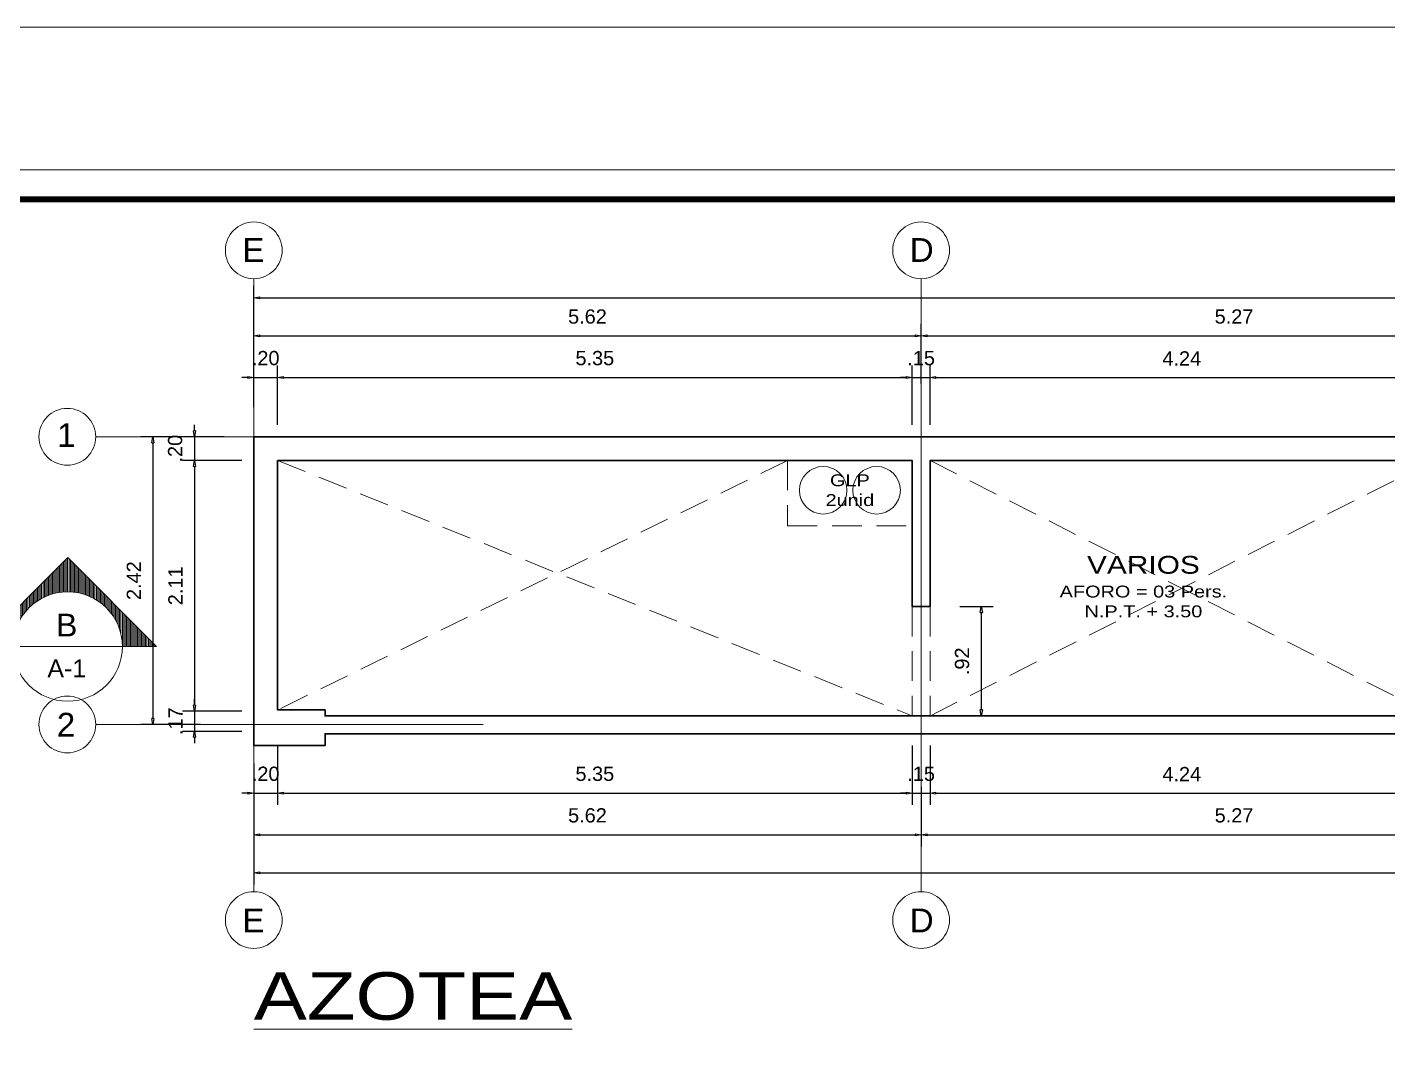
# Model space of a CAD drawing. Header units: millimetres. Extents: x 1675 to 1732.9, y 581.7 to 641.7.
# Drawn here: x 1701.8 to 1713.26, y 633.13 to 641.68 of the extents above; entities that cross this region are included whole.
import ezdxf
from ezdxf.enums import TextEntityAlignment as Align

# ---------------------------------------------------------------- set-up
doc = ezdxf.new("R2010")
doc.units = ezdxf.units.MM
for name, pattern in [('DASHDOT', [25.4, 12.7, -6.35, 0, -6.35]), ('HIDDEN', [0.375, 0.25, -0.125]), ('X_TO$0$CENTER', [2, 1.25, -0.25, 0.25, -0.25])]:
    doc.linetypes.add(name, pattern=pattern)
doc.layers.get('0').update_dxf_attribs({"lineweight": 5})
doc.layers.get('Defpoints').update_dxf_attribs({"color": 8, "lineweight": 5})
for name, color, linetype, lineweight in [('0-MEMB5', 5, 'Continuous', 18), ('COTAS', 8, 'Continuous', 5), ('EJES', 92, 'DASHDOT', 5), ('MOBILIARIO', 8, 'Continuous', 5), ('Muros', 7, 'Continuous', 30), ('PROYECCION', 8, 'HIDDEN', 5), ('texto', 7, 'Continuous', 5), ('TEXTO AMBIENTES', 7, 'Continuous', 5), ('X_TO$0$A-LCORTE', 7, 'Continuous', 9)]:
    doc.layers.add(name, color=color, linetype=linetype, lineweight=lineweight)
doc.styles.add('AMBIENTE_50', font='arial.ttf', dxfattribs={"width": 1.2, "height": 0.12})
doc.styles.add('ARIAL', font='arial.ttf')
doc.styles.add('ROMANS', font='arial.ttf')
doc.styles.get("Standard").update_dxf_attribs({"font": 'arial.ttf'})
doc.styles.add('Texto peqño', font='sanss___.ttf', dxfattribs={"height": 0.12})
doc.styles.add('TEXTO_DETALLES', font='arial.ttf', dxfattribs={"height": 0.15})
doc.styles.add('X_TO$0$ROMANS', font='arial.ttf')
doc.dimstyles.new('100', dxfattribs={"dimtxt": 0.12, "dimasz": 0.05, "dimexe": 0.1, "dimexo": 0.25, "dimgap": 0.1, "dimtad": 1, "dimzin": 4, "dimdsep": 46, "dimtxsty": 'Texto peqño', "dimblk": 'CLOSEDBLANK', "dimcen": -0.05, "dimdle": 0.1, "dimclrd": 256, "dimclre": 256, "dimclrt": 256, "dimadec": 0, "dimazin": 0, "dimtfac": 1, "dimtix": 1, "dimtmove": 0, "dimatfit": 3, "dimldrblk": 'ARCHTICK', "dimfxl": 0, "dimarcsym": 0})

# ---------------------------------------------------------------- blocks, each defined once
blk = doc.blocks.new('_ClosedBlank')
at = {"color": 0, "linetype": 'ByBlock', "lineweight": -2}
for p, q in [((-1, 0.17), (0, 0)), ((-1, 0.17), (-1, -0.17)), ((0, 0), (-1, -0.17))]:
    blk.add_line(p, q, dxfattribs=at)
blk = doc.blocks.new('*D170')
at = {"layer": 'COTAS', "lineweight": -2}
for p, q in [((1703.712, 638.478), (1703.712, 638.828)), ((1703.912, 638.328), (1703.912, 638.828))]:
    blk.add_line(p, q, dxfattribs=at)
at = {"layer": 'COTAS', "linetype": 'ByBlock', "lineweight": -2}
for p, q in [((1703.662, 638.728), (1703.612, 638.728)), ((1703.712, 638.728), (1703.912, 638.728)), ((1703.962, 638.728), (1704.012, 638.728))]:
    blk.add_line(p, q, dxfattribs=at)
at = {"layer": 'Defpoints', "color": 0}
for p in [(1703.912, 638.728), (1703.712, 638.228), (1703.912, 638.028)]:
    blk.add_point(p, dxfattribs=at)
at = {"layer": 'COTAS', "lineweight": -2, "xscale": 0.05, "yscale": 0.05, "zscale": 0.05}
blk.add_blockref('_ClosedBlank', (1703.712, 638.728), dxfattribs=at)
at = {"layer": 'COTAS', "lineweight": -2, "xscale": 0.05, "yscale": 0.05, "zscale": 0.05, "rotation": 180}
blk.add_blockref('_ClosedBlank', (1703.912, 638.728), dxfattribs=at)
at = {"layer": 'COTAS', "insert": (1703.812, 638.89), "char_height": 0.12, "attachment_point": 5, "style": 'Texto peqño'}
blk.add_mtext('.20', dxfattribs=at)
blk = doc.blocks.new('_ARCHTICK')
at = {"color": 0, "linetype": 'ByBlock', "const_width": 0.15}
blk.add_lwpolyline([(-0.5, -0.5), (0.5, 0.5)], dxfattribs=at)
blk = doc.blocks.new('*D171')
at = {"layer": 'COTAS', "lineweight": -2}
for p, q in [((1703.712, 638.678), (1703.712, 639.178)), ((1709.332, 638.678), (1709.332, 639.178))]:
    blk.add_line(p, q, dxfattribs=at)
at = {"layer": 'COTAS', "linetype": 'ByBlock', "lineweight": -2}
blk.add_line((1703.762, 639.078), (1709.282, 639.078), dxfattribs=at)
at = {"layer": 'Defpoints', "color": 0}
for p in [(1709.332, 639.078), (1703.712, 638.228), (1709.332, 638.228)]:
    blk.add_point(p, dxfattribs=at)
at = {"layer": 'COTAS', "lineweight": -2, "xscale": 0.05, "yscale": 0.05, "zscale": 0.05, "rotation": 180}
blk.add_blockref('_ClosedBlank', (1703.712, 639.078), dxfattribs=at)
at = {"layer": 'COTAS', "lineweight": -2, "xscale": 0.05, "yscale": 0.05, "zscale": 0.05}
blk.add_blockref('_ClosedBlank', (1709.332, 639.078), dxfattribs=at)
at = {"layer": 'COTAS', "insert": (1706.522, 639.24), "char_height": 0.12, "attachment_point": 5, "style": 'Texto peqño'}
blk.add_mtext('5.62', dxfattribs=at)
blk = doc.blocks.new('*D173')
at = {"layer": 'COTAS', "lineweight": -2}
for p, q in [((1703.912, 638.328), (1703.912, 638.828)), ((1709.257, 638.328), (1709.257, 638.828))]:
    blk.add_line(p, q, dxfattribs=at)
at = {"layer": 'COTAS', "linetype": 'ByBlock', "lineweight": -2}
blk.add_line((1703.962, 638.728), (1709.207, 638.728), dxfattribs=at)
at = {"layer": 'Defpoints', "color": 0}
for p in [(1709.257, 638.728), (1703.912, 638.028, 0), (1709.257, 638.028, 0)]:
    blk.add_point(p, dxfattribs=at)
at = {"layer": 'COTAS', "lineweight": -2, "xscale": 0.05, "yscale": 0.05, "zscale": 0.05, "rotation": 180}
blk.add_blockref('_ClosedBlank', (1703.912, 638.728), dxfattribs=at)
at = {"layer": 'COTAS', "lineweight": -2, "xscale": 0.05, "yscale": 0.05, "zscale": 0.05}
blk.add_blockref('_ClosedBlank', (1709.257, 638.728), dxfattribs=at)
at = {"layer": 'COTAS', "insert": (1706.584, 638.89), "char_height": 0.12, "attachment_point": 5, "style": 'Texto peqño'}
blk.add_mtext('5.35', dxfattribs=at)
blk = doc.blocks.new('*D174')
at = {"layer": 'COTAS', "lineweight": -2}
for p, q in [((1709.257, 638.328), (1709.257, 638.828)), ((1709.407, 638.328), (1709.407, 638.828))]:
    blk.add_line(p, q, dxfattribs=at)
at = {"layer": 'COTAS', "linetype": 'ByBlock', "lineweight": -2}
for p, q in [((1709.207, 638.728), (1709.157, 638.728)), ((1709.257, 638.728), (1709.407, 638.728)), ((1709.457, 638.728), (1709.507, 638.728))]:
    blk.add_line(p, q, dxfattribs=at)
at = {"layer": 'Defpoints', "color": 0}
for p in [(1709.407, 638.728), (1709.257, 638.028, 0), (1709.407, 638.028, 0)]:
    blk.add_point(p, dxfattribs=at)
at = {"layer": 'COTAS', "lineweight": -2, "xscale": 0.05, "yscale": 0.05, "zscale": 0.05}
blk.add_blockref('_ClosedBlank', (1709.257, 638.728), dxfattribs=at)
at = {"layer": 'COTAS', "lineweight": -2, "xscale": 0.05, "yscale": 0.05, "zscale": 0.05, "rotation": 180}
blk.add_blockref('_ClosedBlank', (1709.407, 638.728), dxfattribs=at)
at = {"layer": 'COTAS', "insert": (1709.332, 638.89), "char_height": 0.12, "attachment_point": 5, "style": 'Texto peqño'}
blk.add_mtext('.15', dxfattribs=at)
blk = doc.blocks.new('*D175')
at = {"layer": 'COTAS', "lineweight": -2}
for p, q in [((1709.407, 638.328), (1709.407, 638.828)), ((1713.647, 638.328), (1713.647, 638.828))]:
    blk.add_line(p, q, dxfattribs=at)
at = {"layer": 'COTAS', "linetype": 'ByBlock', "lineweight": -2}
blk.add_line((1709.457, 638.728), (1713.597, 638.728), dxfattribs=at)
at = {"layer": 'Defpoints', "color": 0}
for p in [(1713.647, 638.728), (1709.407, 638.028, 0), (1713.647, 638.028, 0)]:
    blk.add_point(p, dxfattribs=at)
at = {"layer": 'COTAS', "lineweight": -2, "xscale": 0.05, "yscale": 0.05, "zscale": 0.05, "rotation": 180}
blk.add_blockref('_ClosedBlank', (1709.407, 638.728), dxfattribs=at)
at = {"layer": 'COTAS', "lineweight": -2, "xscale": 0.05, "yscale": 0.05, "zscale": 0.05}
blk.add_blockref('_ClosedBlank', (1713.647, 638.728), dxfattribs=at)
at = {"layer": 'COTAS', "insert": (1711.527, 638.888), "char_height": 0.12, "attachment_point": 5, "style": 'Texto peqño'}
blk.add_mtext('4.24', dxfattribs=at)
blk = doc.blocks.new('*D179')
at = {"layer": 'COTAS', "lineweight": -2}
for p, q in [((1709.332, 638.678), (1709.332, 639.178)), ((1714.602, 638.678), (1714.602, 639.178))]:
    blk.add_line(p, q, dxfattribs=at)
at = {"layer": 'COTAS', "linetype": 'ByBlock', "lineweight": -2}
blk.add_line((1709.382, 639.078), (1714.552, 639.078), dxfattribs=at)
at = {"layer": 'Defpoints', "color": 0}
for p in [(1714.602, 639.078), (1709.332, 638.228), (1714.602, 638.228)]:
    blk.add_point(p, dxfattribs=at)
at = {"layer": 'COTAS', "lineweight": -2, "xscale": 0.05, "yscale": 0.05, "zscale": 0.05, "rotation": 180}
blk.add_blockref('_ClosedBlank', (1709.332, 639.078), dxfattribs=at)
at = {"layer": 'COTAS', "lineweight": -2, "xscale": 0.05, "yscale": 0.05, "zscale": 0.05}
blk.add_blockref('_ClosedBlank', (1714.602, 639.078), dxfattribs=at)
at = {"layer": 'COTAS', "insert": (1711.967, 639.24), "char_height": 0.12, "attachment_point": 5, "style": 'Texto peqño'}
blk.add_mtext('5.27', dxfattribs=at)
blk = doc.blocks.new('*D172')
at = {"layer": 'COTAS', "lineweight": -2}
for p, q in [((1703.712, 638.999), (1703.712, 639.499)), ((1723.712, 638.999), (1723.712, 639.499))]:
    blk.add_line(p, q, dxfattribs=at)
at = {"layer": 'COTAS', "linetype": 'ByBlock', "lineweight": -2}
blk.add_line((1703.762, 639.399), (1723.662, 639.399), dxfattribs=at)
at = {"layer": 'Defpoints', "color": 0}
for p in [(1723.712, 639.399), (1703.712, 638.228, 0), (1723.712, 638.228, 0)]:
    blk.add_point(p, dxfattribs=at)
at = {"layer": 'COTAS', "lineweight": -2, "xscale": 0.05, "yscale": 0.05, "zscale": 0.05, "rotation": 180}
blk.add_blockref('_ClosedBlank', (1703.712, 639.399), dxfattribs=at)
at = {"layer": 'COTAS', "lineweight": -2, "xscale": 0.05, "yscale": 0.05, "zscale": 0.05}
blk.add_blockref('_ClosedBlank', (1723.712, 639.399), dxfattribs=at)
at = {"layer": 'COTAS', "insert": (1713.712, 639.561), "char_height": 0.12, "attachment_point": 5, "style": 'Texto peqño'}
blk.add_mtext('20.00', dxfattribs=at)
blk = doc.blocks.new('*D186')
at = {"layer": 'COTAS', "linetype": 'ByBlock', "lineweight": -2}
for p, q in [((1703.212, 638.278), (1703.212, 638.328)), ((1703.212, 638.228), (1703.212, 638.028)), ((1703.212, 637.978), (1703.212, 637.928))]:
    blk.add_line(p, q, dxfattribs=at)
at = {"layer": 'COTAS', "lineweight": -2}
for p, q in [((1703.462, 638.228), (1703.112, 638.228)), ((1703.612, 638.028), (1703.112, 638.028))]:
    blk.add_line(p, q, dxfattribs=at)
at = {"layer": 'Defpoints', "color": 0}
for p in [(1703.712, 638.228, 0), (1703.212, 638.028), (1703.912, 638.028)]:
    blk.add_point(p, dxfattribs=at)
at = {"layer": 'COTAS', "lineweight": -2, "xscale": 0.05, "yscale": 0.05, "zscale": 0.05}
for p, rotation in [((1703.212, 638.228), 270), ((1703.212, 638.028), 90)]:
    blk.add_blockref('_ClosedBlank', p, dxfattribs=dict(at, rotation=rotation))
at = {"layer": 'COTAS', "insert": (1703.05, 638.128), "char_height": 0.12, "attachment_point": 5, "rotation": 90, "style": 'Texto peqño'}
blk.add_mtext('.20', dxfattribs=at)
blk = doc.blocks.new('*D187')
at = {"layer": 'COTAS', "lineweight": -2}
for p, q in [((1703.612, 638.028), (1703.112, 638.028)), ((1703.612, 635.918), (1703.112, 635.918))]:
    blk.add_line(p, q, dxfattribs=at)
at = {"layer": 'COTAS', "linetype": 'ByBlock', "lineweight": -2}
blk.add_line((1703.212, 637.978), (1703.212, 635.968), dxfattribs=at)
at = {"layer": 'Defpoints', "color": 0}
for p in [(1703.912, 638.028), (1703.212, 635.918), (1703.912, 635.918)]:
    blk.add_point(p, dxfattribs=at)
at = {"layer": 'COTAS', "lineweight": -2, "xscale": 0.05, "yscale": 0.05, "zscale": 0.05}
for p, rotation in [((1703.212, 638.028), 90), ((1703.212, 635.918), 270)]:
    blk.add_blockref('_ClosedBlank', p, dxfattribs=dict(at, rotation=rotation))
at = {"layer": 'COTAS', "insert": (1703.052, 636.973), "char_height": 0.12, "attachment_point": 5, "rotation": 90, "style": 'Texto peqño'}
blk.add_mtext('2.11', dxfattribs=at)
blk = doc.blocks.new('*D188')
at = {"layer": 'COTAS', "linetype": 'ByBlock', "lineweight": -2}
for p, q in [((1703.212, 635.968), (1703.212, 636.018)), ((1703.212, 635.918), (1703.212, 635.748)), ((1703.212, 635.698), (1703.212, 635.648))]:
    blk.add_line(p, q, dxfattribs=at)
at = {"layer": 'COTAS', "lineweight": -2}
for p, q in [((1703.612, 635.918), (1703.112, 635.918)), ((1703.612, 635.748), (1703.112, 635.748))]:
    blk.add_line(p, q, dxfattribs=at)
at = {"layer": 'Defpoints', "color": 0}
for p in [(1703.912, 635.918), (1703.212, 635.748), (1703.912, 635.748)]:
    blk.add_point(p, dxfattribs=at)
at = {"layer": 'COTAS', "lineweight": -2, "xscale": 0.05, "yscale": 0.05, "zscale": 0.05}
for p, rotation in [((1703.212, 635.918), 270), ((1703.212, 635.748), 90)]:
    blk.add_blockref('_ClosedBlank', p, dxfattribs=dict(at, rotation=rotation))
at = {"layer": 'COTAS', "insert": (1703.052, 635.833), "char_height": 0.12, "attachment_point": 5, "rotation": 90, "style": 'Texto peqño'}
blk.add_mtext('.17', dxfattribs=at)
blk = doc.blocks.new('*D189')
at = {"layer": 'COTAS', "lineweight": -2}
for p, q in [((1703.262, 638.228), (1702.762, 638.228)), ((1703.262, 635.806), (1702.762, 635.806))]:
    blk.add_line(p, q, dxfattribs=at)
at = {"layer": 'COTAS', "linetype": 'ByBlock', "lineweight": -2}
blk.add_line((1702.862, 638.178), (1702.862, 635.856), dxfattribs=at)
at = {"layer": 'Defpoints', "color": 0}
for p in [(1703.712, 638.228, 0), (1702.862, 635.806), (1703.712, 635.806)]:
    blk.add_point(p, dxfattribs=at)
at = {"layer": 'COTAS', "lineweight": -2, "xscale": 0.05, "yscale": 0.05, "zscale": 0.05}
for p, rotation in [((1702.862, 638.228), 90), ((1702.862, 635.806), 270)]:
    blk.add_blockref('_ClosedBlank', p, dxfattribs=dict(at, rotation=rotation))
at = {"layer": 'COTAS', "insert": (1702.702, 637.017), "char_height": 0.12, "attachment_point": 5, "rotation": 90, "style": 'Texto peqño'}
blk.add_mtext('2.42', dxfattribs=at)
blk = doc.blocks.new('*D192')
at = {"layer": 'COTAS', "lineweight": -2}
for p, q in [((1703.912, 635.628), (1703.912, 635.128)), ((1703.712, 635.478), (1703.712, 635.128))]:
    blk.add_line(p, q, dxfattribs=at)
at = {"layer": 'COTAS', "linetype": 'ByBlock', "lineweight": -2}
for p, q in [((1703.662, 635.228), (1703.612, 635.228)), ((1703.712, 635.228), (1703.912, 635.228)), ((1703.962, 635.228), (1704.012, 635.228))]:
    blk.add_line(p, q, dxfattribs=at)
at = {"layer": 'Defpoints', "color": 0}
for p in [(1703.912, 635.928), (1703.712, 635.728), (1703.912, 635.228)]:
    blk.add_point(p, dxfattribs=at)
at = {"layer": 'COTAS', "lineweight": -2, "xscale": 0.05, "yscale": 0.05, "zscale": 0.05}
blk.add_blockref('_ClosedBlank', (1703.712, 635.228), dxfattribs=at)
at = {"layer": 'COTAS', "lineweight": -2, "xscale": 0.05, "yscale": 0.05, "zscale": 0.05, "rotation": 180}
blk.add_blockref('_ClosedBlank', (1703.912, 635.228), dxfattribs=at)
at = {"layer": 'COTAS', "insert": (1703.812, 635.39), "char_height": 0.12, "attachment_point": 5, "style": 'Texto peqño'}
blk.add_mtext('.20', dxfattribs=at)
blk = doc.blocks.new('*D193')
at = {"layer": 'COTAS', "lineweight": -2}
for p, q in [((1703.712, 635.278), (1703.712, 634.778)), ((1709.332, 635.278), (1709.332, 634.778))]:
    blk.add_line(p, q, dxfattribs=at)
at = {"layer": 'COTAS', "linetype": 'ByBlock', "lineweight": -2}
blk.add_line((1703.762, 634.878), (1709.282, 634.878), dxfattribs=at)
at = {"layer": 'Defpoints', "color": 0}
for p in [(1703.712, 635.728), (1709.332, 635.728), (1709.332, 634.878)]:
    blk.add_point(p, dxfattribs=at)
at = {"layer": 'COTAS', "lineweight": -2, "xscale": 0.05, "yscale": 0.05, "zscale": 0.05, "rotation": 180}
blk.add_blockref('_ClosedBlank', (1703.712, 634.878), dxfattribs=at)
at = {"layer": 'COTAS', "lineweight": -2, "xscale": 0.05, "yscale": 0.05, "zscale": 0.05}
blk.add_blockref('_ClosedBlank', (1709.332, 634.878), dxfattribs=at)
at = {"layer": 'COTAS', "insert": (1706.522, 635.04), "char_height": 0.12, "attachment_point": 5, "style": 'Texto peqño'}
blk.add_mtext('5.62', dxfattribs=at)
blk = doc.blocks.new('*D194')
at = {"layer": 'COTAS', "lineweight": -2}
for p, q in [((1703.912, 635.628), (1703.912, 635.128)), ((1709.257, 635.628), (1709.257, 635.128))]:
    blk.add_line(p, q, dxfattribs=at)
at = {"layer": 'COTAS', "linetype": 'ByBlock', "lineweight": -2}
blk.add_line((1703.962, 635.228), (1709.207, 635.228), dxfattribs=at)
at = {"layer": 'Defpoints', "color": 0}
for p in [(1703.912, 635.928, 0), (1709.257, 635.878, 0), (1709.257, 635.228)]:
    blk.add_point(p, dxfattribs=at)
at = {"layer": 'COTAS', "lineweight": -2, "xscale": 0.05, "yscale": 0.05, "zscale": 0.05, "rotation": 180}
blk.add_blockref('_ClosedBlank', (1703.912, 635.228), dxfattribs=at)
at = {"layer": 'COTAS', "lineweight": -2, "xscale": 0.05, "yscale": 0.05, "zscale": 0.05}
blk.add_blockref('_ClosedBlank', (1709.257, 635.228), dxfattribs=at)
at = {"layer": 'COTAS', "insert": (1706.584, 635.39), "char_height": 0.12, "attachment_point": 5, "style": 'Texto peqño'}
blk.add_mtext('5.35', dxfattribs=at)
blk = doc.blocks.new('*D195')
at = {"layer": 'COTAS', "lineweight": -2}
for p, q in [((1709.257, 635.628), (1709.257, 635.128)), ((1709.407, 635.628), (1709.407, 635.128))]:
    blk.add_line(p, q, dxfattribs=at)
at = {"layer": 'COTAS', "linetype": 'ByBlock', "lineweight": -2}
for p, q in [((1709.207, 635.228), (1709.157, 635.228)), ((1709.257, 635.228), (1709.407, 635.228)), ((1709.457, 635.228), (1709.507, 635.228))]:
    blk.add_line(p, q, dxfattribs=at)
at = {"layer": 'Defpoints', "color": 0}
for p in [(1709.257, 635.878, 0), (1709.407, 635.878, 0), (1709.407, 635.228)]:
    blk.add_point(p, dxfattribs=at)
at = {"layer": 'COTAS', "lineweight": -2, "xscale": 0.05, "yscale": 0.05, "zscale": 0.05}
blk.add_blockref('_ClosedBlank', (1709.257, 635.228), dxfattribs=at)
at = {"layer": 'COTAS', "lineweight": -2, "xscale": 0.05, "yscale": 0.05, "zscale": 0.05, "rotation": 180}
blk.add_blockref('_ClosedBlank', (1709.407, 635.228), dxfattribs=at)
at = {"layer": 'COTAS', "insert": (1709.332, 635.39), "char_height": 0.12, "attachment_point": 5, "style": 'Texto peqño'}
blk.add_mtext('.15', dxfattribs=at)
blk = doc.blocks.new('*D196')
at = {"layer": 'COTAS', "lineweight": -2}
for p, q in [((1709.407, 635.628), (1709.407, 635.128)), ((1713.647, 635.628), (1713.647, 635.128))]:
    blk.add_line(p, q, dxfattribs=at)
at = {"layer": 'COTAS', "linetype": 'ByBlock', "lineweight": -2}
blk.add_line((1709.457, 635.228), (1713.597, 635.228), dxfattribs=at)
at = {"layer": 'Defpoints', "color": 0}
for p in [(1713.647, 635.928, 0), (1709.407, 635.878, 0), (1713.647, 635.228)]:
    blk.add_point(p, dxfattribs=at)
at = {"layer": 'COTAS', "lineweight": -2, "xscale": 0.05, "yscale": 0.05, "zscale": 0.05, "rotation": 180}
blk.add_blockref('_ClosedBlank', (1709.407, 635.228), dxfattribs=at)
at = {"layer": 'COTAS', "lineweight": -2, "xscale": 0.05, "yscale": 0.05, "zscale": 0.05}
blk.add_blockref('_ClosedBlank', (1713.647, 635.228), dxfattribs=at)
at = {"layer": 'COTAS', "insert": (1711.527, 635.388), "char_height": 0.12, "attachment_point": 5, "style": 'Texto peqño'}
blk.add_mtext('4.24', dxfattribs=at)
blk = doc.blocks.new('*D200')
at = {"layer": 'COTAS', "lineweight": -2}
for p, q in [((1709.332, 635.278), (1709.332, 634.778)), ((1714.602, 635.278), (1714.602, 634.778))]:
    blk.add_line(p, q, dxfattribs=at)
at = {"layer": 'COTAS', "linetype": 'ByBlock', "lineweight": -2}
blk.add_line((1709.382, 634.878), (1714.552, 634.878), dxfattribs=at)
at = {"layer": 'Defpoints', "color": 0}
for p in [(1709.332, 635.728), (1714.602, 635.728), (1714.602, 634.878)]:
    blk.add_point(p, dxfattribs=at)
at = {"layer": 'COTAS', "lineweight": -2, "xscale": 0.05, "yscale": 0.05, "zscale": 0.05, "rotation": 180}
blk.add_blockref('_ClosedBlank', (1709.332, 634.878), dxfattribs=at)
at = {"layer": 'COTAS', "lineweight": -2, "xscale": 0.05, "yscale": 0.05, "zscale": 0.05}
blk.add_blockref('_ClosedBlank', (1714.602, 634.878), dxfattribs=at)
at = {"layer": 'COTAS', "insert": (1711.967, 635.04), "char_height": 0.12, "attachment_point": 5, "style": 'Texto peqño'}
blk.add_mtext('5.27', dxfattribs=at)
blk = doc.blocks.new('*D203')
at = {"layer": 'COTAS', "lineweight": -2}
for p, q in [((1703.712, 634.958), (1703.712, 634.458)), ((1723.712, 634.958), (1723.712, 634.458))]:
    blk.add_line(p, q, dxfattribs=at)
at = {"layer": 'COTAS', "linetype": 'ByBlock', "lineweight": -2}
blk.add_line((1703.762, 634.558), (1723.662, 634.558), dxfattribs=at)
at = {"layer": 'Defpoints', "color": 0}
for p in [(1703.712, 635.728, 0), (1723.712, 635.728, 0), (1723.712, 634.558)]:
    blk.add_point(p, dxfattribs=at)
at = {"layer": 'COTAS', "lineweight": -2, "xscale": 0.05, "yscale": 0.05, "zscale": 0.05, "rotation": 180}
blk.add_blockref('_ClosedBlank', (1703.712, 634.558), dxfattribs=at)
at = {"layer": 'COTAS', "lineweight": -2, "xscale": 0.05, "yscale": 0.05, "zscale": 0.05}
blk.add_blockref('_ClosedBlank', (1723.712, 634.558), dxfattribs=at)
at = {"layer": 'COTAS', "insert": (1713.712, 634.72), "char_height": 0.12, "attachment_point": 5, "style": 'Texto peqño'}
blk.add_mtext('20.00', dxfattribs=at)
blk = doc.blocks.new('*D208')
at = {"layer": 'COTAS', "lineweight": -2}
for p, q in [((1709.657, 636.798), (1709.939, 636.798)), ((1709.657, 635.878), (1709.939, 635.878))]:
    blk.add_line(p, q, dxfattribs=at)
at = {"layer": 'COTAS', "linetype": 'ByBlock', "lineweight": -2}
blk.add_line((1709.839, 636.748), (1709.839, 635.928), dxfattribs=at)
at = {"layer": 'Defpoints', "color": 0}
for p in [(1709.407, 636.798), (1709.407, 635.878), (1709.839, 635.878)]:
    blk.add_point(p, dxfattribs=at)
at = {"layer": 'COTAS', "lineweight": -2, "xscale": 0.05, "yscale": 0.05, "zscale": 0.05}
for p, rotation in [((1709.839, 636.798), 90), ((1709.839, 635.878), 270)]:
    blk.add_blockref('_ClosedBlank', p, dxfattribs=dict(at, rotation=rotation))
at = {"layer": 'COTAS', "insert": (1709.677, 636.338), "char_height": 0.12, "attachment_point": 5, "rotation": 90, "style": 'Texto peqño'}
blk.add_mtext('.92', dxfattribs=at)
blk = doc.blocks.new('*X274')
at = {"color": 0}
for p, q in [((-2.099, 1.191), (-2.099, 1.801)), ((-2.069, 1.194), (-2.069, 1.831)), ((-2.039, 1.197), (-2.039, 1.861)), ((-2.009, 1.199), (-2.009, 1.891)), ((-1.979, 1.2), (-1.979, 1.921)), ((-1.949, 1.2), (-1.949, 1.949)), ((-1.919, 1.2), (-1.919, 1.919)), ((-1.889, 1.198), (-1.889, 1.889)), ((-1.859, 1.197), (-1.859, 1.859)), ((-1.829, 1.194), (-1.829, 1.829)), ((-1.799, 1.19), (-1.799, 1.799)), ((-2.399, 1.113), (-2.399, 1.501)), ((-2.369, 1.125), (-2.369, 1.531)), ((-2.339, 1.135), (-2.339, 1.561)), ((-2.309, 1.145), (-2.309, 1.591)), ((-2.279, 1.154), (-2.279, 1.621)), ((-2.249, 1.162), (-2.249, 1.651)), ((-2.219, 1.169), (-2.219, 1.681)), ((-2.189, 1.176), (-2.189, 1.711)), ((-2.159, 1.182), (-2.159, 1.741)), ((-2.129, 1.187), (-2.129, 1.771)), ((-1.769, 1.186), (-1.769, 1.769)), ((-1.739, 1.181), (-1.739, 1.739)), ((-1.709, 1.176), (-1.709, 1.709)), ((-1.679, 1.169), (-1.679, 1.679)), ((-1.649, 1.162), (-1.649, 1.649)), ((-1.619, 1.153), (-1.619, 1.619)), ((-1.589, 1.144), (-1.589, 1.589)), ((-1.559, 1.134), (-1.559, 1.559)), ((-1.529, 1.124), (-1.529, 1.529)), ((-1.499, 1.112), (-1.499, 1.499)), ((-2.699, 0.938), (-2.699, 1.201)), ((-2.669, 0.961), (-2.669, 1.231)), ((-2.639, 0.983), (-2.639, 1.261)), ((-2.609, 1.003), (-2.609, 1.291)), ((-2.579, 1.022), (-2.579, 1.321)), ((-2.549, 1.04), (-2.549, 1.351)), ((-2.519, 1.057), (-2.519, 1.381)), ((-2.489, 1.072), (-2.489, 1.411)), ((-2.459, 1.087), (-2.459, 1.441)), ((-2.429, 1.1), (-2.429, 1.471)), ((-1.469, 1.099), (-1.469, 1.469)), ((-1.439, 1.086), (-1.439, 1.439)), ((-1.409, 1.071), (-1.409, 1.409)), ((-1.379, 1.055), (-1.379, 1.379)), ((-1.349, 1.039), (-1.349, 1.349)), ((-1.319, 1.021), (-1.319, 1.319)), ((-1.289, 1.001), (-1.289, 1.289)), ((-1.259, 0.981), (-1.259, 1.259)), ((-1.229, 0.959), (-1.229, 1.229)), ((-1.199, 0.936), (-1.199, 1.199)), ((-2.999, 0.583), (-2.999, 0.901)), ((-2.969, 0.634), (-2.969, 0.931)), ((-2.939, 0.68), (-2.939, 0.961)), ((-2.909, 0.721), (-2.909, 0.991)), ((-2.879, 0.76), (-2.879, 1.021)), ((-2.849, 0.795), (-2.849, 1.051)), ((-2.819, 0.828), (-2.819, 1.081)), ((-2.789, 0.858), (-2.789, 1.111)), ((-2.759, 0.886), (-2.759, 1.141)), ((-2.729, 0.913), (-2.729, 1.171)), ((-1.169, 0.911), (-1.169, 1.169)), ((-1.139, 0.884), (-1.139, 1.139)), ((-1.109, 0.856), (-1.109, 1.109)), ((-1.079, 0.825), (-1.079, 1.079)), ((-1.049, 0.793), (-1.049, 1.049)), ((-1.019, 0.757), (-1.019, 1.019)), ((-0.989, 0.719), (-0.989, 0.989)), ((-0.959, 0.677), (-0.959, 0.959)), ((-0.929, 0.63), (-0.929, 0.929)), ((-0.899, 0.579), (-0.899, 0.899)), ((-3.299, 0), (-3.299, 0.601)), ((-3.269, 0), (-3.269, 0.631)), ((-3.239, 0), (-3.239, 0.661)), ((-3.209, 0), (-3.209, 0.691)), ((-3.179, 0), (-3.179, 0.721)), ((-3.149, 0.051), (-3.149, 0.751)), ((-3.119, 0.271), (-3.119, 0.781)), ((-3.089, 0.378), (-3.089, 0.811)), ((-3.059, 0.459), (-3.059, 0.841)), ((-3.029, 0.525), (-3.029, 0.871)), ((-0.869, 0.521), (-0.869, 0.869)), ((-0.839, 0.453), (-0.839, 0.839)), ((-0.809, 0.371), (-0.809, 0.809)), ((-0.779, 0.262), (-0.779, 0.779)), ((-0.749, 0), (-0.749, 0.749)), ((-0.719, 0), (-0.719, 0.719)), ((-0.689, 0), (-0.689, 0.689)), ((-0.659, 0), (-0.659, 0.659)), ((-0.629, 0), (-0.629, 0.629)), ((-0.599, 0), (-0.599, 0.599)), ((-3.599, 0), (-3.599, 0.301)), ((-3.569, 0), (-3.569, 0.331)), ((-3.539, 0), (-3.539, 0.361)), ((-3.509, 0), (-3.509, 0.391)), ((-3.479, 0), (-3.479, 0.421)), ((-3.449, 0), (-3.449, 0.451)), ((-3.419, 0), (-3.419, 0.481)), ((-3.389, 0), (-3.389, 0.511)), ((-3.359, 0), (-3.359, 0.541)), ((-3.329, 0), (-3.329, 0.571)), ((-0.569, 0), (-0.569, 0.569)), ((-0.539, 0), (-0.539, 0.539)), ((-0.509, 0), (-0.509, 0.509)), ((-0.479, 0), (-0.479, 0.479)), ((-0.449, 0), (-0.449, 0.449)), ((-0.419, 0), (-0.419, 0.419)), ((-0.389, 0), (-0.389, 0.389)), ((-0.359, 0), (-0.359, 0.359)), ((-0.329, 0), (-0.329, 0.329)), ((-0.299, 0), (-0.299, 0.299)), ((-3.899, 0), (-3.899, 0.001)), ((-3.869, 0), (-3.869, 0.031)), ((-3.839, 0), (-3.839, 0.061)), ((-3.809, 0), (-3.809, 0.091)), ((-3.779, 0), (-3.779, 0.121)), ((-3.749, 0), (-3.749, 0.151)), ((-3.719, 0), (-3.719, 0.181)), ((-3.689, 0), (-3.689, 0.211)), ((-3.659, 0), (-3.659, 0.241)), ((-3.629, 0), (-3.629, 0.271)), ((-0.269, 0), (-0.269, 0.269)), ((-0.239, 0), (-0.239, 0.239)), ((-0.209, 0), (-0.209, 0.209)), ((-0.179, 0), (-0.179, 0.179)), ((-0.149, 0), (-0.149, 0.149)), ((-0.119, 0), (-0.119, 0.119)), ((-0.089, 0), (-0.089, 0.089)), ((-0.059, 0), (-0.059, 0.059)), ((-0.029, 0), (-0.029, 0.029))]:
    blk.add_line(p, q, dxfattribs=at)
blk = doc.blocks.new('X_TO$0$IND-ELEV')
at = {"linetype": 'Continuous'}
blk.add_lwpolyline([(-3.9, 0), (-1.95, 1.95), (0, 0)], close=True, dxfattribs=at)
at = {"color": 4, "linetype": 'Continuous'}
blk.add_circle((-1.95, 0), 1.2, dxfattribs=at)
at = {"color": 8, "linetype": 'Continuous'}
blk.add_blockref('*X274', (0, 0), dxfattribs=at)
at = {"color": 3, "extrusion": (-2.9408e-12, 2.84958e-08, 1), "style": 'X_TO$0$ROMANS', "flags": 8}
for tag, p in [('ELEV', (-1.931, 0.472, 0)), ('LAM', (-1.931, -0.481, 0))]:
    blk.add_attdef(tag, text='', height=0.4, dxfattribs=at).set_placement(p, align=Align.MIDDLE)

msp = doc.modelspace()

# ---------------------------------------------------------------- linework, layer by layer
msp.add_lwpolyline([(1731.748, 640.477), (1676.248, 640.477), (1676.248, 582.877), (1731.748, 582.877)], close=True)
at = {"layer": '0-MEMB5', "ltscale": 0.03, "const_width": 0.0503}
msp.add_lwpolyline([(1731.498, 640.227), (1676.498, 640.227), (1676.498, 583.127), (1731.498, 583.127)], close=True, dxfattribs=at)
at = {"layer": 'Defpoints'}
msp.add_lwpolyline([(1732.948, 641.677), (1675.048, 641.677), (1675.048, 581.677), (1732.948, 581.677)], close=True, dxfattribs=at)
at = {"layer": 'EJES', "ltscale": 10}
for p, q in [((1703.712, 639.559), (1703.712, 636.809)), ((1709.332, 639.559, 0), (1709.332, 636.809, 0)), ((1705.645, 638.228), (1702.381, 638.228)), ((1703.712, 634.398), (1703.712, 637.148)), ((1709.332, 634.398, 0), (1709.332, 637.148, 0)), ((1705.645, 635.806), (1702.381, 635.806))]:
    msp.add_line(p, q, dxfattribs=at)
for centre in [(1703.712, 639.798), (1709.332, 639.798, 0), (1702.142, 638.228), (1702.142, 635.806), (1703.712, 634.159), (1709.332, 634.159, 0)]:
    msp.add_circle(centre, 0.239, dxfattribs=at)
at = {"layer": 'MOBILIARIO'}
for centre in [(1708.507, 637.778), (1708.957, 637.778)]:
    msp.add_circle(centre, 0.2, dxfattribs=at)
at = {"layer": 'Muros'}
for points in [[(1703.712, 638.228), (1703.712, 635.628), (1704.312, 635.628), (1704.312, 635.728), (1723.112, 635.728), (1723.112, 635.628), (1723.712, 635.628), (1723.712, 638.228)], [(1718.497, 636.778), (1718.647, 636.778), (1718.647, 638.028), (1723.512, 638.028), (1723.512, 635.928), (1723.112, 635.928), (1723.112, 635.878), (1704.312, 635.878), (1704.312, 635.928), (1703.912, 635.928), (1703.912, 638.028), (1709.257, 638.028), (1709.257, 636.798), (1709.407, 636.798), (1709.407, 638.028), (1718.497, 638.028)]]:
    msp.add_lwpolyline(points, close=True, dxfattribs=at)
at = {"layer": 'PROYECCION'}
for points in [[(1708.207, 638.028), (1703.912, 635.928)], [(1703.912, 638.028), (1709.257, 635.878)], [(1708.207, 638.028), (1708.207, 637.478), (1709.257, 637.478)], [(1713.647, 638.028), (1709.407, 635.878)], [(1709.407, 638.028), (1713.647, 635.878)], [(1709.257, 636.798), (1709.257, 635.878)], [(1709.407, 636.798), (1709.407, 635.878)]]:
    msp.add_lwpolyline(points, dxfattribs=at)

# ---------------------------------------------------------------- block references
at = {"layer": 'X_TO$0$A-LCORTE', "linetype": 'X_TO$0$CENTER'}
ref = msp.add_blockref('X_TO$0$IND-ELEV', (1701.396, 636.462), dxfattribs=dict(at, xscale=-0.3839999997616132, yscale=0.3839999997615848, zscale=0.384))
ref.add_attrib('ELEV', 'B', dxfattribs={"layer": '0', "extrusion": (2.9408e-12, 2.84958e-08, 1), "height": 0.192, "style": 'ARIAL'}).set_placement((1702.137, 636.643, 0), align=Align.MIDDLE)
ref.add_attrib('LAM', 'A-1', dxfattribs={"layer": '0', "extrusion": (2.9408e-12, 2.84958e-08, 1), "height": 0.15, "style": 'TEXTO_DETALLES'}).set_placement((1702.137, 636.278, 0), align=Align.MIDDLE)

# ---------------------------------------------------------------- texts
at = {"layer": 'EJES', "ltscale": 10}
for s, p in [('E', (1703.616, 639.701)), ('D', (1709.236, 639.701, 0)), ('1', (1702.055, 638.142)), ('2', (1702.053, 635.704))]:
    msp.add_text(s, height=0.2, rotation=360, dxfattribs=at).set_placement(p)
for s, p in [('E', (1703.616, 634.056)), ('D', (1709.236, 634.056, 0))]:
    msp.add_text(s, height=0.2, dxfattribs=at).set_placement(p)
at = {"layer": 'texto', "char_height": 0.15, "attachment_point": 5, "style": 'ROMANS'}
for s, insert in [('{\\H0.66667x;\\W1.2;GLP\\P2unid }', (1708.732, 637.778)), ('{\\W1.2;VARIOS\\P\\H0.66667x;AFORO = 03 Pers.\\H1.5x;\\P\\H0.66667x;N.P.T. + 3.50}', (1711.204, 636.966, 0))]:
    msp.add_mtext(s, dxfattribs=dict(at, insert=insert))
at = {"layer": 'TEXTO AMBIENTES', "style": 'AMBIENTE_50', "width": 1.2}
msp.add_text('%%UAZOTEA', height=0.4, dxfattribs=at).set_placement((1705.053, 633.52, 0), align=Align.MIDDLE_CENTER)

# ---------------------------------------------------------------- dimensions: what is measured, and where the dimension line sits
at = {"layer": 'COTAS'}
for base, p1, p2, picture, middle in [((1723.712, 639.399, 0), (1703.712, 638.228), (1723.712, 638.228), '*D172', (1713.712, 639.561, 0)), ((1709.332, 639.078, 0), (1703.712, 638.228, 0), (1709.332, 638.228, 0), '*D171', (1706.522, 639.24, 0)), ((1703.912, 638.728, 0), (1703.712, 638.228, 0), (1703.912, 638.028, 0), '*D170', (1703.812, 638.89, 0)), ((1703.912, 635.228, 0), (1703.712, 635.728, 0), (1703.912, 635.928, 0), '*D192', (1703.812, 635.39, 0)), ((1709.332, 634.878, 0), (1703.712, 635.728, 0), (1709.332, 635.728, 0), '*D193', (1706.522, 635.04, 0)), ((1723.712, 634.558, 0), (1703.712, 635.728), (1723.712, 635.728), '*D203', (1713.712, 634.72, 0))]:
    dim = msp.add_linear_dim(base=base, p1=p1, p2=p2, dimstyle='100', dxfattribs=at)
    dim.commit()
    dim.dimension.update_dxf_attribs({"geometry": picture, "text_midpoint": middle})
for base, p1, p2, picture, middle in [((1714.602, 639.078, 0), (1709.332, 638.228, 0), (1714.602, 638.228, 0), '*D179', (1711.967, 639.24, 0)), ((1714.602, 634.878, 0), (1709.332, 635.728, 0), (1714.602, 635.728, 0), '*D200', (1711.967, 635.04, 0))]:
    dim = msp.add_linear_dim(base=base, p1=p1, p2=p2, dimstyle='100', override={"dimtmove": 1}, dxfattribs=at)
    dim.commit()
    dim.dimension.update_dxf_attribs({"geometry": picture, "text_midpoint": middle})
for base, p1, p2, angle, picture, middle in [((1709.256959674, 638.7284884, 0.000000054), (1703.911959674, 638.0284884), (1709.256959674, 638.0284884), 180, '*D173', (1706.584459674, 638.890381404, 0.000000054)), ((1709.407, 638.728, 0), (1709.257, 638.028), (1709.407, 638.028), 180, '*D174', (1709.332, 638.89, 0)), ((1703.212, 638.028), (1703.712, 638.228, 0), (1703.912, 638.028), 90, '*D186', (1703.05, 638.128)), ((1702.862, 635.806), (1703.712, 638.228, 0), (1703.712, 635.806), 90, '*D189', (1702.702, 637.017)), ((1709.839, 635.878), (1709.407, 636.798), (1709.407, 635.878), 90, '*D208', (1709.677, 636.338)), ((1709.256959674, 635.2284884, 0.000000054), (1703.911959674, 635.9284884), (1709.256959674, 635.8784884), 180, '*D194', (1706.584459674, 635.390381404, 0.000000054)), ((1709.407, 635.228, 0), (1709.257, 635.878), (1709.407, 635.878), 180, '*D195', (1709.332, 635.39, 0))]:
    dim = msp.add_linear_dim(base=base, p1=p1, p2=p2, angle=angle, dimstyle='100', dxfattribs=at)
    dim.commit()
    dim.dimension.update_dxf_attribs({"geometry": picture, "text_midpoint": middle})
for base, p1, p2, angle, picture, middle in [((1713.647, 638.728, 0), (1709.407, 638.028), (1713.647, 638.028), 180, '*D175', (1711.527, 638.888, 0)), ((1703.212, 635.918), (1703.912, 638.028), (1703.912, 635.918), 90, '*D187', (1703.052, 636.973)), ((1703.212, 635.748), (1703.912, 635.918), (1703.912, 635.748), 90, '*D188', (1703.052, 635.833)), ((1713.647, 635.228, 0), (1709.407, 635.878), (1713.647, 635.928), 180, '*D196', (1711.527, 635.388, 0))]:
    dim = msp.add_linear_dim(base=base, p1=p1, p2=p2, angle=angle, dimstyle='100', override={"dimtmove": 1}, dxfattribs=at)
    dim.commit()
    dim.dimension.update_dxf_attribs({"geometry": picture, "text_midpoint": middle})

doc.saveas('drawing.dxf')
